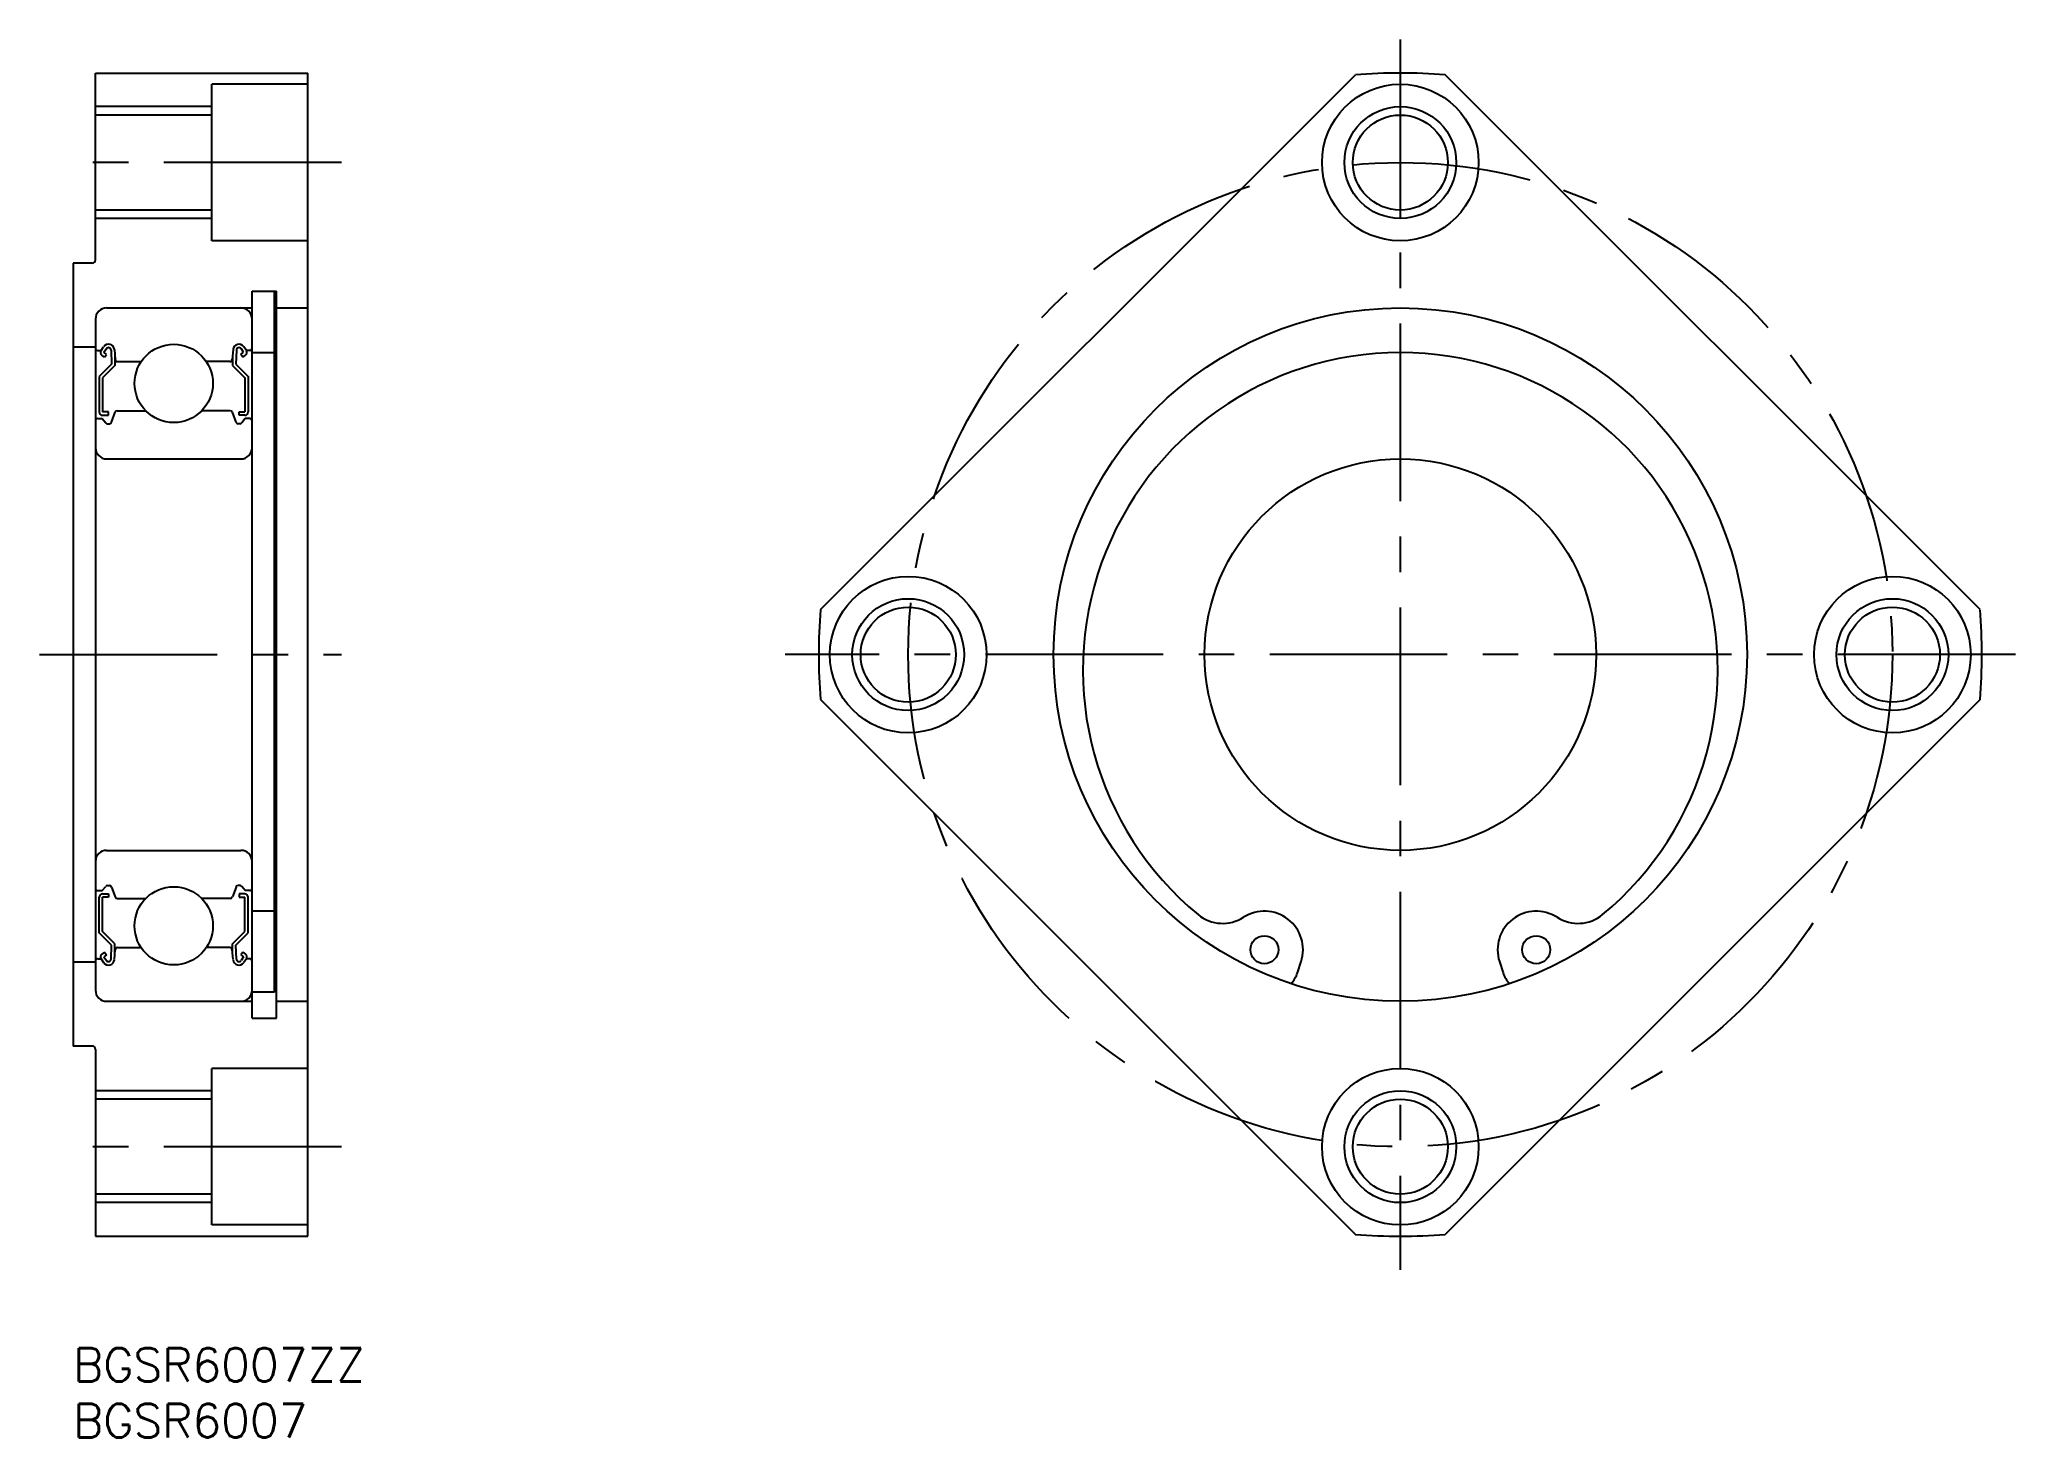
# Model space of a CAD drawing. Extents: x -3 to 174, y -8 to 117.
import ezdxf

# ---------------------------------------------------------------- set-up
doc = ezdxf.new("R2010")
doc.units = 0
doc.header["$LTSCALE"] = 0.5
doc.linetypes.add('CENTER', pattern=[50.8, 31.75, -6.35, 6.35, -6.35])
for name, color, linetype in [('MSM_CENTER', 1, 'CENTER'), ('MSM_CONTINUOUS', 7, 'CONTINUOUS'), ('MSM_NARROW', 5, 'CONTINUOUS'), ('MSM_PART_NUMBER', 7, 'CONTINUOUS')]:
    doc.layers.add(name, color=color, linetype=linetype)
doc.styles.get("Standard").update_dxf_attribs({"font": 'txt.shx', "height": 3, "bigfont": 'bigfont.shx'})

# ---------------------------------------------------------------- blocks, each defined once
blk = doc.blocks.new('*U4')
at = {"layer": 'MSM_PART_NUMBER'}
blk.add_text('BGSR6007ZZ', height=3, dxfattribs=at).set_placement((0, -3))
blk = doc.blocks.new('*U5')
at = {"layer": 'MSM_PART_NUMBER'}
blk.add_text('BGSR6007', height=3, dxfattribs=at).set_placement((0, -8))

msp = doc.modelspace()

# ---------------------------------------------------------------- linework, layer by layer
at = {"layer": 'MSM_CENTER'}
for p, q in [((118.67, 117), (118.67, 7)), ((24, 106), (-1, 106)), ((-3, 62), (24, 62)), ((173.67, 62), (63.67, 62)), ((24, 18), (-1, 18))]:
    msp.add_line(p, q, dxfattribs=at)
msp.add_circle((118.67, 62), 44, dxfattribs=at)
at = {"layer": 'MSM_CONTINUOUS'}
for p, q in [((2, 97.3), (2, 114)), ((2, 114), (21, 114)), ((21, 10), (21, 114)), ((66.83, 66.02), (114.66, 113.84)), ((170.52, 66.02), (122.69, 113.84)), ((12.4, 99), (12.4, 113)), ((21, 113), (12.4, 113)), ((12.4, 110.25), (2, 110.25)), ((12.4, 101.75), (2, 101.75)), ((21, 99), (12.4, 99)), ((0, 97), (0, 27)), ((1.7, 97), (0, 97)), ((16, 29.5), (16, 94.5)), ((16, 94.5), (18.2, 94.5)), ((18, 31.82, -0.5), (18, 94.5, -0.5)), ((18.2, 29.5), (18.2, 94.5)), ((2, 92), (2, 32)), ((3, 93), (16, 93)), ((18.2, 93), (21, 93)), ((2, 89.5), (0, 89.5)), ((2.2, 89.2), (2.5, 89.2)), ((2.5, 89.2), (2.73, 89.53)), ((2.82, 88.61), (2.57, 88.78)), ((2.75, 89.03), (2.98, 89.36)), ((2.99, 88.85), (2.75, 89.03)), ((2.82, 88.61), (2.99, 88.85)), ((3.4, 89.23), (3.44, 87.97)), ((3.69, 89.27), (3.77, 88.38)), ((3.74, 88.72), (3.74, 87.85)), ((14.31, 89.27), (14.23, 88.38)), ((14.26, 88.72), (14.26, 87.85)), ((14.6, 89.23), (14.56, 87.97)), ((15.01, 88.85), (15.25, 89.03)), ((15.18, 88.61), (15.01, 88.85)), ((15.25, 89.03), (15.02, 89.36)), ((15.18, 88.61), (15.43, 88.78)), ((15.5, 89.2), (15.27, 89.53)), ((15.8, 89.2), (15.5, 89.2)), ((16, 89), (18, 89)), ((3.44, 87.97), (2.34, 86.87)), ((2.34, 86.87), (2.34, 83.7)), ((3.74, 87.85), (2.64, 86.75)), ((2.64, 86.75), (2.64, 83.7)), ((3.97, 88.2), (6.09, 88.2)), ((14.03, 88.2), (11.91, 88.2)), ((14.26, 87.85), (15.36, 86.75)), ((14.56, 87.97), (15.66, 86.87)), ((15.36, 86.75), (15.36, 83.7)), ((15.66, 86.87), (15.66, 83.7)), ((2.2, 83.1), (2.6, 83.1)), ((2.6, 83.1), (2.92, 82.72)), ((3.16, 83.7), (2.64, 83.7)), ((2.64, 83.4), (3.16, 83.4)), ((3.16, 83.4), (3.16, 83.7)), ((3.43, 82.78), (3.76, 83.67)), ((3.95, 83.8), (6.5, 83.8)), ((14.05, 83.8), (11.5, 83.8)), ((14.57, 82.78), (14.24, 83.67)), ((14.84, 83.4), (14.84, 83.7)), ((14.84, 83.7), (15.36, 83.7)), ((15.36, 83.4), (14.84, 83.4)), ((15.4, 83.1), (15.08, 82.72)), ((15.8, 83.1), (15.4, 83.1)), ((3.07, 82.65), (3.25, 82.65)), ((14.93, 82.65), (14.75, 82.65)), ((3, 79.5), (15, 79.5)), ((66.83, 57.98), (114.66, 10.16)), ((170.52, 57.98), (122.69, 10.16)), ((3, 44.5), (15, 44.5)), ((2.2, 40.9), (2.6, 40.9)), ((2.6, 40.9), (2.92, 41.28)), ((3.07, 41.35), (3.25, 41.35)), ((3.43, 41.22), (3.76, 40.33)), ((14.57, 41.22), (14.24, 40.33)), ((14.93, 41.35), (14.75, 41.35)), ((15.4, 40.9), (15.08, 41.28)), ((15.8, 40.9), (15.4, 40.9)), ((2.34, 37.13), (2.34, 40.3)), ((2.64, 40.6), (3.16, 40.6)), ((2.64, 37.25), (2.64, 40.3)), ((3.16, 40.3), (2.64, 40.3)), ((3.16, 40.6), (3.16, 40.3)), ((3.95, 40.2), (6.5, 40.2)), ((14.05, 40.2), (11.5, 40.2)), ((14.84, 40.6), (14.84, 40.3)), ((15.36, 40.6), (14.84, 40.6)), ((14.84, 40.3), (15.36, 40.3)), ((15.36, 37.25), (15.36, 40.3)), ((15.66, 37.13), (15.66, 40.3)), ((18, 39.06), (16, 39.06)), ((3.44, 36.03), (2.34, 37.13)), ((3.74, 36.15), (2.64, 37.25)), ((14.26, 36.15), (15.36, 37.25)), ((14.56, 36.03), (15.66, 37.13)), ((2.82, 35.39), (2.57, 35.22)), ((2.82, 35.39), (2.99, 35.15)), ((3.4, 34.77), (3.44, 36.03)), ((3.69, 34.73), (3.77, 35.62)), ((3.74, 35.28), (3.74, 36.15)), ((3.97, 35.8), (6.09, 35.8)), ((14.03, 35.8), (11.91, 35.8)), ((14.31, 34.73), (14.23, 35.62)), ((14.26, 35.28), (14.26, 36.15)), ((14.6, 34.77), (14.56, 36.03)), ((15.18, 35.39), (15.01, 35.15)), ((15.18, 35.39), (15.43, 35.22)), ((2, 34.5), (0, 34.5)), ((2.2, 34.8), (2.5, 34.8)), ((2.5, 34.8), (2.73, 34.47)), ((2.99, 35.15), (2.75, 34.97)), ((2.75, 34.97), (2.98, 34.64)), ((15.01, 35.15), (15.25, 34.97)), ((15.25, 34.97), (15.02, 34.64)), ((15.5, 34.8), (15.27, 34.47)), ((15.8, 34.8), (15.5, 34.8)), ((109.48, 33.55), (109.81, 34.55)), ((127.54, 34.55), (127.86, 33.55)), ((18, 31.82), (16, 31.82)), ((3, 31), (16, 31)), ((6.05, 31), (6.05, 31)), ((18.2, 31), (21, 31)), ((16, 29.5), (18.2, 29.5)), ((1.7, 27), (0, 27)), ((2, 26.7), (2, 10)), ((12.4, 11), (12.4, 25)), ((21, 25), (12.4, 25)), ((12.4, 22.25), (2, 22.25)), ((12.4, 13.75), (2, 13.75)), ((21, 11), (12.4, 11)), ((2, 10), (21, 10))]:
    msp.add_line(p, q, dxfattribs=at)
for centre, radius in [((118.67, 106), 7), ((118.67, 106), 4.25), ((118.67, 62), 31), ((9, 86.25), 3.5), ((118.67, 62), 17.5), ((74.67, 62), 7), ((162.67, 62), 7), ((74.67, 62), 4.25), ((162.67, 62), 4.25), ((9, 37.75), 3.5), ((106.52, 35.61), 1.25), ((130.82, 35.61), 1.25), ((118.67, 18), 7), ((118.67, 18), 4.25)]:
    msp.add_circle(centre, radius, dxfattribs=at)
for centre, radius, start, end in [((118.67, 62), 52, 85.5697, 94.4303), ((1.7, 97.3), 0.3, 270, 0), ((3, 92), 1, 90, 180), ((15, 92), 1, 0, 90), ((2.2, 89.4), 0.2, 180, 270), ((2.75, 89.03), 0.3, 144.9356, 235.0377), ((3.17, 89.23), 0.53, 5.0651, 144.9356), ((3.17, 89.22), 0.23, 2.1311, 144.9356), ((3.97, 88.4), 0.2, 185.0651, 270), ((14.03, 88.4), 0.2, 270, 354.9349), ((14.83, 89.23), 0.53, 35.0644, 174.9349), ((14.83, 89.22), 0.23, 35.0644, 177.8689), ((15.25, 89.03), 0.3, 304.9623, 35.0644), ((15.8, 89.4), 0.2, 270, 0), ((118.67, 60.62), 28.38, 309.5855, 230.4145), ((2.2, 82.9), 0.2, 90, 180), ((2.64, 83.7), 0.3, 180, 270), ((3.95, 83.6), 0.2, 90, 159.9703), ((14.05, 83.6), 0.2, 20.0297, 90), ((15.36, 83.7), 0.3, 270, 0), ((15.8, 82.9), 0.2, 0, 90), ((3.07, 82.85), 0.2, 219.9991, 270), ((3.25, 82.85), 0.2, 270, 339.9703), ((14.75, 82.85), 0.2, 200.0297, 270), ((14.93, 82.85), 0.2, 270, 320.0009), ((3, 80.5), 1, 180, 270), ((15, 80.5), 1, 270, 0), ((118.67, 62), 52, 175.5697, 184.4303), ((118.67, 62), 52, 355.5697, 4.4303), ((3, 43.5), 1, 90, 180), ((15, 43.5), 1, 0, 90), ((2.2, 41.1), 0.2, 180, 270), ((3.07, 41.15), 0.2, 90, 140.0009), ((3.25, 41.15), 0.2, 20.0297, 90), ((14.75, 41.15), 0.2, 90, 159.9703), ((14.93, 41.15), 0.2, 39.9991, 90), ((15.8, 41.1), 0.2, 270, 0), ((2.64, 40.3), 0.3, 90, 180), ((3.95, 40.4), 0.2, 200.0297, 270), ((14.05, 40.4), 0.2, 270, 339.9703), ((15.36, 40.3), 0.3, 0, 90), ((106.52, 35.61), 3.45, 342.0968, 122.7519), ((130.82, 35.61), 3.45, 57.2481, 197.9032), ((102.79, 41.42), 3.45, 230.4145, 302.7519), ((134.56, 41.42), 3.45, 237.2481, 309.5855), ((3.97, 35.6), 0.2, 90, 174.9349), ((14.03, 35.6), 0.2, 5.0651, 90), ((2.2, 34.6), 0.2, 90, 180), ((2.75, 34.97), 0.3, 124.9623, 215.0644), ((3.17, 34.77), 0.53, 215.0644, 354.9349), ((3.17, 34.78), 0.23, 215.0644, 357.8689), ((14.83, 34.77), 0.53, 185.0651, 324.9356), ((14.83, 34.78), 0.23, 182.1311, 324.9356), ((15.25, 34.97), 0.3, 324.9356, 55.0377), ((15.8, 34.6), 0.2, 0, 90), ((3, 32), 1, 180, 270), ((15, 32), 1, 270, 0), ((107.1, 34.32), 2.5, 315.909, 342.0968), ((130.24, 34.32), 2.5, 197.9032, 224.091), ((1.7, 26.7), 0.3, 0, 90), ((118.67, 62), 52, 265.5697, 274.4303)]:
    msp.add_arc(centre, radius, start, end, dxfattribs=at)
at = {"layer": 'MSM_NARROW'}
for p, q in [((12.4, 111), (2, 111)), ((12.4, 101), (2, 101)), ((12.4, 23), (2, 23)), ((12.4, 13), (2, 13))]:
    msp.add_line(p, q, dxfattribs=at)
for centre in [(118.67, 106), (74.67, 62), (162.67, 62), (118.67, 18)]:
    msp.add_circle(centre, 5, dxfattribs=at)

# ---------------------------------------------------------------- block references
at = {"layer": 'MSM_CONTINUOUS'}
for name in ['*U4', '*U5']:
    msp.add_blockref(name, (0, 0), dxfattribs=at)

doc.saveas('drawing.dxf')
